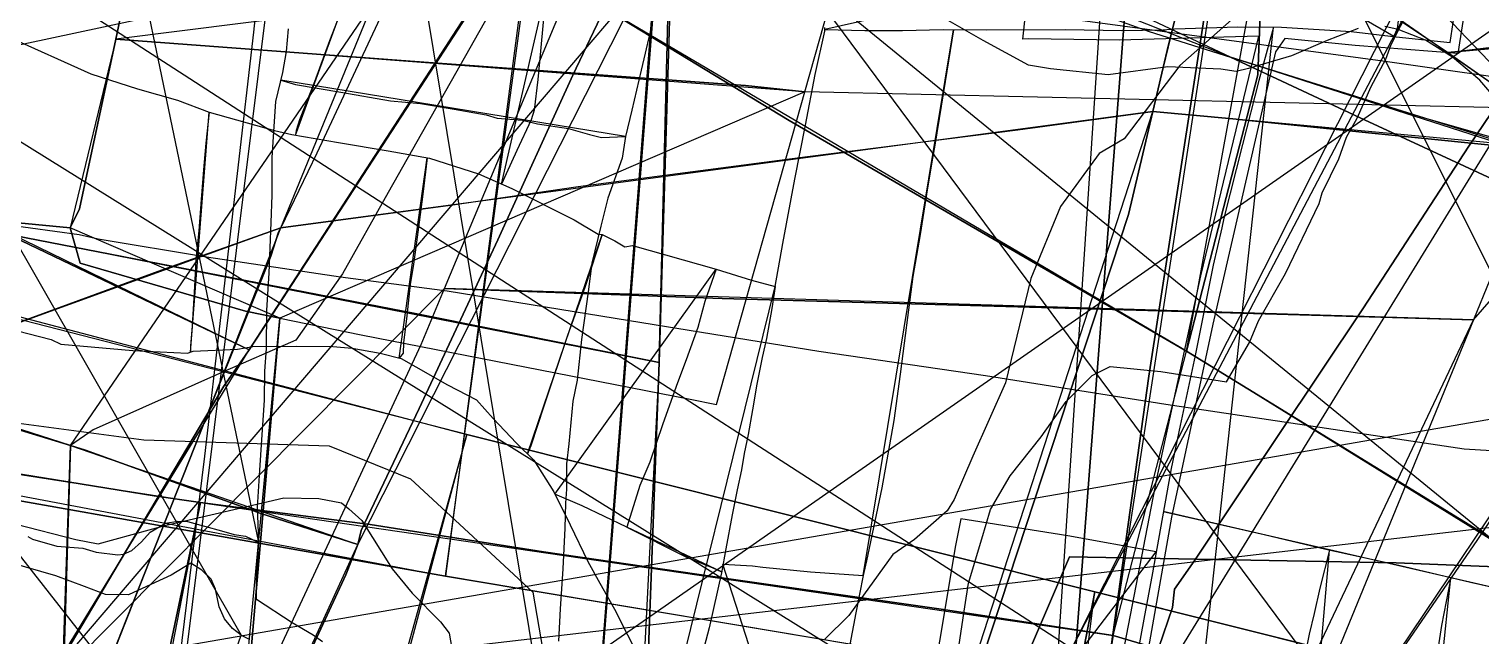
# Model space of a CAD drawing. Extents: x -6790 to 12600, y -1098 to 2171.
# Drawn here: x 294.5 to 389.1, y 329.4 to 369 of the extents above; entities that cross this region are included whole.
import ezdxf

# ---------------------------------------------------------------- set-up
doc = ezdxf.new("R2010")
doc.units = 0

msp = doc.modelspace()

# ---------------------------------------------------------------- linework, layer by layer
for points in [[(230.488, 672.093), (432.275, 268.144)], [(80.215, 153.149), (696.254, 582.599)], [(291.654, 548.335), (311.75, 543.988), (330.99, 539.686), (330.072, 536.113), (324.905, 518.004), (317.522, 492.123), (306.423, 452.814), (301.429, 434.863), (310.719, 384.163), (309.102, 368.806), (305.894, 341.149), (303.601, 322.414), (301.341, 302.998), (295.527, 254.346), (282.987, 256.267)], [(254.097, 277.969), (460.985, 520.298)], [(352.422, 259.902), (152.905, 514.687)], [(290.99, 319.109), (309.432, 325.584), (309.817, 326.487), (320.031, 348.439), (321.557, 352.096), (329.543, 371.225), (336.751, 389.212), (339.49, 395.847), (323.634, 409.592), (326.339, 433.545), (329.493, 464.004), (330.948, 476.489), (315.84, 481.476), (286.979, 491.182)], [(223.155, 478.294), (308.296, 329.474), (308.296, 329.474), (307.713, 329.916), (307.19, 330.543), (306.845, 331.337), (306.615, 332.486), (306.333, 333.144), (305.716, 333.729), (304.996, 334.178), (303.718, 333.393), (302.671, 332.912), (300.941, 332.117), (299.432, 332.126), (298.06, 332.649), (296.195, 333.361), (293.259, 334.2)], [(328.4, 321.904), (304.379, 467.244)], [(331.504, 267.921), (334.014, 305.872), (335.549, 347.26), (335.554, 347.407), (336.126, 370.602), (337.409, 413.159), (338.413, 442.404)], [(325.79, 433.76), (489.468, 262.504)], [(417.413, 429.513), (407.772, 400.864), (404.273, 391.043), (398.367, 373.729), (390.797, 355.262), (388.663, 350.056), (372.054, 350.536), (339.663, 351.451), (321.557, 352.096), (321.557, 352.096), (329.543, 371.225), (336.751, 389.212), (339.49, 395.847), (323.634, 409.592), (326.339, 433.545)], [(363.927, 431.486), (348.893, 409.964), (348.484, 409.316), (347.469, 407.712), (332.629, 384.698), (310.045, 349.994), (308.814, 348.101), (308.577, 347.738), (307.154, 345.718), (299.974, 333.632), (290.15, 317.092)], [(334.257, 272.999), (414.154, 430.664)], [(417.413, 429.513), (407.772, 400.864), (404.273, 391.043), (398.367, 373.729), (390.797, 355.262), (388.663, 350.056), (384.637, 340.235), (372.751, 311.238), (370.409, 305.895), (361.259, 292.26), (359.891, 290.222), (351.521, 277.749), (350.328, 276.37), (320.63, 245.819)], [(366.034, 428.443), (354.672, 411.98), (354.672, 411.98), (351.915, 407.939), (350.484, 405.67), (344.616, 394.711), (343.125, 392.121), (341.971, 389.586), (340.12, 386.031), (337.951, 382.035), (334.194, 375.112), (333.523, 373.606), (329.919, 366.021), (325.027, 355.261), (319.887, 344.26), (316.111, 336.313), (315.904, 335.403), (309.563, 337.427), (298.131, 341.546), (297.165, 341.855), (288.282, 344.692)], [(301.86, 265.299), (301.578, 279.549), (301.225, 302.804), (301.559, 304.072), (304.558, 310.582), (304.558, 310.582), (315.106, 333.407), (315.904, 335.403), (316.111, 336.313), (319.887, 344.26), (325.027, 355.261), (329.919, 366.021), (333.523, 373.606), (334.194, 375.112), (337.951, 382.035), (340.12, 386.031), (341.971, 389.586), (343.125, 392.121), (344.616, 394.711), (350.484, 405.67), (351.915, 407.939), (354.672, 411.98), (366.034, 428.443)], [(294.382, 335.908), (294.669, 335.745), (296.265, 335.294), (297.953, 335.166), (298.836, 334.899), (300.25, 334.727), (300.612, 334.771), (301.165, 335.007), (301.795, 335.578), (302.348, 336.195), (303.353, 336.786), (304.163, 336.926), (304.78, 336.901), (306.999, 336.285), (307.823, 336.055), (308.572, 335.94), (309.432, 335.536), (290.898, 424.61)], [(429.178, 422.451), (425.823, 407.503), (416.171, 357.766), (408.986, 321.033), (403.584, 322.374), (363.964, 332.316), (323.004, 342.564), (288.738, 351.368)], [(307.361, 422.929), (440.919, 243.017)], [(443.374, 423.155), (428.694, 406.947), (424.399, 402.035), (418.698, 395.754), (415.793, 392.553), (403.312, 378.49), (393.339, 367.291), (392.488, 366.336), (389.808, 363.535), (388.352, 361.38), (381.446, 350.759), (370.491, 334.379), (369.15, 332.483), (369.022, 331.291), (366.352, 323.458), (366.302, 323.306), (363.703, 315.457), (357.233, 297.152), (351.406, 280.935), (350.563, 278.186), (349.275, 274.427), (349.16, 274.092), (348.726, 264.149)], [(393.692, 357.475), (381.542, 363.108), (372.82, 367.192), (366.334, 370.229), (363.14, 371.562), (360.343, 372.125), (358.607, 372.474), (351.222, 374.049), (340.483, 376.339), (315.995, 381.809), (308.036, 383.558), (308.597, 386.347), (308.211, 388.191), (309.069, 392.52), (309.583, 397.834), (310.183, 403.706), (311.469, 421.837)], [(396.278, 360.785), (382.035, 362.229), (372.956, 363.164), (367.743, 363.65), (367.743, 363.65), (368.683, 367.628), (374.846, 392.491), (378.719, 407.528), (379.149, 410.782), (379.498, 410.817), (391.687, 408.348)], [(396.278, 360.785), (382.035, 362.229), (372.956, 363.164), (367.743, 363.65), (367.743, 363.65), (368.683, 367.628), (374.846, 392.491), (378.719, 407.528), (379.149, 410.782), (379.498, 410.817), (391.687, 408.348)], [(392.185, 390.451), (381.296, 394.343), (374.04, 395.89), (364.339, 397.931), (360.023, 398.918), (353.104, 399.757), (350.064, 400.007), (349.453, 399.154), (345.221, 394.575), (344.829, 394.6), (333.924, 394.663), (306.103, 395.317), (303.867, 385.594), (300.577, 370.533), (300.113, 368.36), (300.113, 368.36), (297.75, 357.287), (297.141, 356.051), (270.409, 358.615)], [(502.197, 393.775), (300.113, 368.36), (300.113, 368.36), (300.577, 370.533), (303.867, 385.594), (306.103, 395.317), (333.924, 394.663), (344.829, 394.6), (345.221, 394.575), (349.453, 399.154), (350.064, 400.007), (353.104, 399.757), (360.023, 398.918), (364.339, 397.931), (374.04, 395.89), (381.296, 394.343), (392.185, 390.451)], [(392.185, 390.451), (381.296, 394.343), (374.04, 395.89), (364.339, 397.931), (360.023, 398.918), (353.104, 399.757), (350.064, 400.007), (349.453, 399.154), (345.221, 394.575), (344.829, 394.6), (333.924, 394.663), (306.103, 395.317), (303.867, 385.594), (300.577, 370.533), (300.113, 368.36), (300.113, 368.36), (319.311, 366.925), (341.172, 365.339), (345.048, 364.921), (346.963, 371.707), (352.08, 371.084), (364.308, 369.416), (382.75, 366.951), (393.723, 365.376)], [(440.824, 277.962), (261.51, 393.847)], [(290.129, 376.344), (302.178, 378.998), (312.157, 380.59), (323.562, 382.986), (336.786, 385.845), (353.082, 388.022), (366.14, 389.667), (382.648, 391.1), (410.037, 386.907), (431.588, 384.147), (458.552, 380.325), (493.426, 375.176), (519.488, 369.072), (533.979, 366.153), (545.126, 360.685), (559.298, 356.173), (85.187, 301.129)], [(290.129, 376.344), (302.178, 378.998), (312.157, 380.59), (323.562, 382.986), (336.786, 385.845), (353.082, 388.022), (366.14, 389.667), (382.648, 391.1), (410.037, 386.907), (431.588, 384.147), (458.552, 380.325), (493.426, 375.176), (519.488, 369.072), (533.979, 366.153), (545.126, 360.685), (559.298, 356.173), (85.187, 301.129)], [(436.535, 272.852), (257.448, 384.363)], [(288.367, 340.876), (302.604, 338.565), (305.633, 338.146), (305.633, 338.146), (306.121, 338.079), (316.706, 336.705), (328.01, 334.91), (340.249, 333.132), (353.935, 331.168), (365.148, 329.466), (369.943, 348.002), (344.036, 363.045), (331.348, 370.75), (330.174, 370.907), (309.632, 373.258), (288.047, 376.059)], [(388.926, 375.629), (387.626, 367.426), (380.938, 367.956), (376.346, 368.394), (375.736, 367.533), (371.667, 349.76), (368.967, 337.174), (365.603, 318.085), (363.84, 309.31), (363.684, 308.229), (362.179, 309.498), (363.437, 316.739), (365.926, 328.873), (368.013, 339.683), (370.879, 352.921), (374.667, 368.549), (365.539, 368.291), (359.632, 368.372), (359.256, 368.353), (359.751, 372.746)], [(477.862, 269.752), (476.734, 273.591), (475.233, 277.584), (474.966, 277.783), (432.007, 309.596), (429.822, 311.214), (369.943, 348.002), (374.588, 366.034), (374.958, 375.543), (379.736, 372.502), (386.968, 367.479), (426.764, 339.839), (461.957, 314.974), (496.294, 291.089), (497.452, 290.13), (497.792, 289.849), (499.866, 285.837), (506.739, 271.556), (507.451, 269.023)], [(308.735, 326.292), (310.818, 350.153), (316.119, 349.075), (337.562, 344.87), (339.294, 344.53), (345.048, 364.921), (346.963, 371.707)], [(335.162, 370.314), (334.96, 368.835), (334.38, 366.338), (333.764, 363.736), (333.349, 362.002), (333.128, 360.606), (332.211, 357.978), (331.735, 356.16), (331.164, 353.754), (330.915, 351.888), (330.482, 348.763), (330.197, 346.109), (329.911, 344.753), (329.662, 341.972), (329.505, 340.662), (329.496, 338.997), (329.449, 338.098), (329.394, 336.47), (329.257, 333.807), (329.091, 331.191), (328.98, 329.09)], [(355.038, 328.428), (355.479, 331.33), (355.712, 332.866), (356.587, 335.761), (357.165, 337.671), (358.432, 339.881), (360.466, 342.424), (362.087, 344.733), (363.79, 346.422), (364.972, 347.013), (368.262, 346.673), (372.541, 346.011), (374.057, 348.565), (374.625, 349.987), (376.398, 353.082), (378.59, 357.643), (378.779, 358.34), (379.878, 360.549), (380.375, 361.97), (381.073, 363.21), (381.985, 365.271), (382.942, 367.059), (383.285, 368.004), (384.479, 370.366)], [(384.628, 370.792), (356.265, 316.844)], [(373.432, 370.131), (369.508, 366.64), (365.867, 361.855), (364.24, 360.897), (361.712, 357.441), (359.792, 352.752), (358.144, 345.952), (356.016, 341.168), (354.791, 338.338), (354.324, 337.599), (352.198, 335.72), (350.786, 334.735), (347.91, 330.763), (346.356, 329.227)], [(381.144, 369.054), (379.114, 368.275), (376.782, 367.262), (373.992, 366.44), (373.179, 366.246), (372.172, 366.394), (368.713, 366.56), (364.824, 366.043), (361.074, 366.424), (359.64, 366.661), (356.679, 368.275), (353.324, 370.181)], [(364.308, 369.416), (382.75, 366.951), (393.723, 365.376)], [(293.079, 368.539), (298.487, 366.091), (301.522, 365.115), (304.139, 364.372), (306.201, 363.603), (310.47, 362.408), (311.582, 362.133), (314.645, 361.613), (317.869, 361.075), (320.576, 360.589), (323.772, 359.572), (325.942, 358.608), (330.005, 356.573), (331.567, 355.636), (331.837, 355.619), (332.657, 355.203), (333.316, 354.822), (333.807, 354.893), (339.266, 353.365), (341.579, 352.642), (343.108, 352.233), (343.619, 355.031), (344.386, 359.227), (345.1, 362.739), (345.732, 366.055), (346.347, 368.878), (346.361, 369.119)], [(313.588, 329.052), (312.974, 329.484), (311.606, 330.29), (309.293, 331.813), (309.278, 333.052), (309.437, 335.62), (309.346, 337.814), (309.482, 339.902), (309.591, 341.571), (309.803, 344.802), (309.831, 346.693), (309.937, 348.179), (309.967, 350.676), (310.111, 353.105), (310.244, 356.406), (310.315, 358.182), (310.312, 360.64), (310.449, 362.666), (310.558, 364.289), (310.995, 366.183), (311.239, 367.553), (311.375, 369.036)], [(365.655, 278.066), (375.613, 369.145)], [(375.613, 369.145), (374.65, 365.659), (373.589, 361.488), (372.366, 356.678), (372.241, 356.058), (371.67, 353.628), (370.507, 347.732), (369.518, 343.162), (368.944, 340.347), (368.365, 337.207), (367.672, 333.302), (367.193, 330.766), (366.644, 327.681)], [(391.365, 362.988), (389.073, 365.681), (387.28, 367.19), (385.533, 368.299), (383.74, 368.983), (382.866, 369.195)], [(395.008, 316.198), (384.067, 308.182), (372.624, 299.917), (369.585, 297.394), (361.737, 289.229), (354.804, 281.919), (345.997, 272.968), (340.353, 276.615), (339.18, 277.725), (339.941, 279.184), (348.614, 304.641), (356.127, 326.455), (366.152, 356.923), (367.743, 363.65), (372.956, 363.164), (382.035, 362.229), (396.278, 360.785)], [(395.008, 316.198), (384.067, 308.182), (372.624, 299.917), (369.585, 297.394), (361.737, 289.229), (354.804, 281.919), (345.997, 272.968), (340.353, 276.615), (339.18, 277.725), (339.941, 279.184), (348.614, 304.641), (356.127, 326.455), (366.152, 356.923), (367.743, 363.65), (372.956, 363.164), (382.035, 362.229), (396.278, 360.785)], [(400.759, 317.709), (386.899, 320.109), (385.141, 320.366), (384.589, 320.173), (378.904, 321.141), (375.849, 321.662), (366.302, 323.306), (366.352, 323.458), (369.022, 331.291), (369.15, 332.483), (370.491, 334.379), (381.446, 350.759), (388.352, 361.38), (389.808, 363.535)], [(292.965, 356.263), (297.731, 355.61), (298.966, 355.339), (306.017, 354.171), (310.975, 353.431), (314.762, 352.861), (321.715, 351.952), (333.607, 350.016), (345.962, 348.005), (356.826, 346.415), (368.585, 344.54), (378.208, 343.112), (388.055, 341.635), (389.831, 341.535)], [(292.965, 356.263), (297.731, 355.61), (298.966, 355.339), (306.017, 354.171), (310.975, 353.431), (314.762, 352.861), (321.715, 351.952), (333.607, 350.016), (345.962, 348.005), (356.826, 346.415), (368.585, 344.54), (378.208, 343.112), (388.055, 341.635), (389.831, 341.535)], [(293.497, 311.832), (297.386, 321.759), (297.485, 322.014), (300.475, 329.7), (306.361, 344.546), (310.233, 354.197), (310.728, 355.769), (310.865, 356.05), (303.092, 353.288), (294.024, 349.973)], [(293.497, 311.832), (297.386, 321.759), (297.485, 322.014), (300.475, 329.7), (306.361, 344.546), (310.233, 354.197), (310.728, 355.769), (310.865, 356.05), (303.092, 353.288), (294.024, 349.973)], [(290.794, 226.359), (297.733, 251.195), (308.328, 289.461), (317.501, 321.974), (323.004, 342.564), (288.738, 351.368)], [(291.8, 343.571), (301.942, 342.22), (314.034, 341.832), (319.334, 339.672), (325.466, 334.005), (327.305, 332.279), (328.46, 325.558), (327.444, 314.106), (324.536, 302.02), (323.791, 298.927), (322.84, 294.15), (322.602, 287.855), (323.602, 285.497), (333.887, 278.345), (344.892, 270.596), (354.564, 264.062), (355.612, 263.115), (216.079, 349.947)], [(292.938, 349.538), (295.891, 348.774), (296.518, 348.467), (301.231, 348.057), (304.798, 347.877), (305.157, 348.018), (308.041, 348.135), (309.048, 348.312), (311.914, 348.335), (314.258, 348.32), (315.522, 348.197), (317.356, 347.886), (318.726, 347.522), (321.754, 345.821), (323.629, 344.837), (324.712, 343.615), (326.242, 342), (327.385, 340.907), (328.671, 338.839), (329.749, 336.675), (330.891, 334.297), (331.681, 332.865), (332.625, 331.178), (334.333, 327.838)], [(288.282, 344.692), (297.165, 341.855), (298.131, 341.546), (309.563, 337.427), (315.904, 335.403), (315.106, 333.407), (304.558, 310.582), (304.558, 310.582), (301.559, 304.072), (301.225, 302.804), (301.578, 279.549), (301.86, 265.299), (300.07, 265.404), (293.329, 266.02)], [(282.168, 309.189), (299.395, 306.768), (300.862, 314.435), (302.299, 321.02), (302.059, 321.249), (302.174, 321.638), (302.544, 323.512), (305.633, 338.146), (305.633, 338.146), (302.604, 338.565), (288.367, 340.876)], [(293.613, 336.73), (297.507, 335.714), (298.955, 335.444), (303.386, 336.658), (308.662, 337.882), (311.072, 338.441), (313.359, 338.394), (314.827, 338.112), (315.313, 337.727), (316.159, 336.964), (318.129, 333.819), (319.436, 332.23), (321.277, 330.341), (321.863, 329.609), (322.333, 326.855)], [(412.84, 293.52), (379.094, 301.801), (373.018, 303.271), (358.618, 306.959), (344.374, 310.577), (334.976, 312.937), (324.66, 315.509), (312.084, 318.612), (305.147, 320.259), (302.299, 321.02), (302.059, 321.249), (302.174, 321.638), (302.544, 323.512), (305.633, 338.146), (305.633, 338.146), (306.121, 338.079), (316.706, 336.705), (328.01, 334.91), (340.249, 333.132), (353.935, 331.168), (365.148, 329.466), (378.831, 325.413), (398.02, 319.728)], [(390.647, 333.907), (383.625, 334.194), (362.313, 334.584), (357.263, 322.82), (334.815, 323.312), (334.667, 322.625), (333.279, 312.721), (333.204, 311.708), (332.594, 306.853), (331.913, 301.874), (331.32, 297.655), (331.205, 297.045), (332.656, 290.695), (333.496, 286.789), (338.46, 286.583), (358.657, 285.493), (423.562, 282.207)], [(390.647, 333.907), (383.625, 334.194), (362.313, 334.584), (357.263, 322.82)], [(374.28, 277.044), (379.266, 335.029), (379.266, 335.029), (378.63, 332.549), (378.27, 330.905), (377.938, 329.537), (377.591, 327.814)], [(307.814, 328.104), (308.296, 329.474), (308.769, 329.244)]]:
    msp.add_lwpolyline(points)
for points in [[(512.136, 280.615), (448.563, 287.803), (344.256, 372.979), (267.002, 377.504), (237.609, 399.76), (235.722, 401.947), (199.06, 461.44), (175.363, 499.307), (159.143, 525.878), (153.972, 622.113), (242.746, 662.943), (450.741, 620.082), (468.205, 616.512), (512.824, 619.789), (512.136, 280.615)], [(330.99, 539.686), (330.072, 536.113), (324.905, 518.004), (317.522, 492.123), (306.423, 452.814), (301.429, 434.863), (310.719, 384.163), (309.102, 368.806), (305.894, 341.149), (303.601, 322.414), (301.341, 302.998), (295.527, 254.346), (330.99, 539.686)], [(295.527, 254.346), (325.474, 246.499), (330.264, 307.703), (337.697, 402.668), (342.788, 469.345), (347.399, 528.45), (337.535, 538.183), (330.99, 539.686), (330.072, 536.113), (324.905, 518.004), (317.522, 492.123), (306.423, 452.814), (301.429, 434.863), (310.719, 384.163), (309.102, 368.806), (305.894, 341.149), (303.601, 322.414), (301.341, 302.998), (295.527, 254.346)], [(353.954, 238.892), (353.386, 239.154), (325.474, 246.499), (330.264, 307.703), (337.697, 402.668), (342.788, 469.345), (347.399, 528.45), (354.912, 536.397), (356.504, 535.273), (369.693, 526.693), (378.592, 520.979), (373.609, 510.357), (373.366, 509.528), (367.968, 476.811), (356.031, 401.643), (368.571, 404.377), (356.052, 242.287), (355.592, 238.063), (353.954, 238.892)], [(347.399, 528.45), (342.788, 469.345), (337.697, 402.668), (330.264, 307.703), (325.474, 246.499), (347.399, 528.45)], [(355.592, 238.063), (356.052, 242.287), (368.571, 404.377), (356.031, 401.643), (367.968, 476.811), (373.366, 509.528), (373.609, 510.357), (381.159, 511.387), (397.795, 513.466), (398.751, 513.71), (391.511, 469.141), (383.04, 415.021), (407.69, 413.307), (407.268, 412.304), (390.693, 287.5), (383.337, 231.771), (382.191, 224.755), (355.592, 238.063)], [(373.609, 510.357), (373.366, 509.528), (367.968, 476.811), (356.031, 401.643), (368.571, 404.377), (356.052, 242.287), (355.592, 238.063), (373.609, 510.357)], [(514.019, 494.129), (508.297, 492.202), (499.544, 488.426), (487.29, 483.375), (478.844, 480.012), (472.741, 477.259), (465.874, 473.925), (442.707, 461.369), (434.006, 456.761), (425.06, 452.023), (417.413, 429.513), (407.772, 400.864), (404.273, 391.043), (398.367, 373.729), (390.797, 355.262), (388.663, 350.056), (514.019, 494.129)], [(254.734, 448.175), (232.365, 462.44), (214.101, 473.89), (211.389, 446.437), (215.912, 443.507), (248.115, 423.34), (256.841, 417.731), (283.811, 400.395), (315.477, 380.388), (331.348, 370.75), (344.036, 363.045), (369.943, 348.002), (374.588, 366.034), (374.958, 375.543), (341.091, 397.098), (323.568, 408.667), (323.255, 408.902), (319.722, 411.548), (318.421, 412.523), (297.166, 424.181), (295.157, 425.282), (256.735, 446.355), (254.734, 448.175)], [(272.17, 359.763), (272.56, 379.096), (273.672, 408.306), (275.583, 445.364), (275.978, 455.084), (276.414, 465.821), (280.947, 464.298), (301.935, 456.266), (318.943, 449.5), (333.616, 443.976), (338.413, 442.404), (337.409, 413.159), (336.126, 370.602), (335.554, 347.407), (335.549, 347.26), (319.638, 350.461), (289.434, 356.343), (274.381, 359.308), (272.17, 359.763)], [(321.62, 333.341), (281.809, 340.382), (272.076, 342.696), (272.238, 343.181), (275.269, 367.113), (279.772, 401.1), (280.736, 408.297), (282.736, 423.224), (286.51, 452.1), (286.475, 452.543), (287.183, 452.514), (298.383, 452.049), (323.652, 450.63), (337.384, 450.036), (336.703, 446.857), (330.678, 402.383), (321.62, 333.341)], [(337.384, 450.036), (336.703, 446.857), (330.678, 402.383), (321.62, 333.341), (337.384, 450.036)], [(383.134, 446.654), (345.927, 449.666), (337.384, 450.036), (336.703, 446.857), (330.678, 402.383), (321.62, 333.341), (336.581, 330.826), (363.107, 326.37), (364.655, 326.091), (367.489, 346.386), (371.65, 373.467), (383.134, 446.654)], [(383.134, 446.654), (371.65, 373.467), (367.489, 346.386), (364.655, 326.091), (383.134, 446.654)], [(408.911, 318.17), (406.63, 313.323), (364.655, 326.091), (367.489, 346.386), (371.65, 373.467), (383.134, 446.654), (399.61, 445.801), (401.593, 445.467), (414.162, 444.151), (416.417, 443.822), (417.732, 443.629), (438.867, 443.144), (440.6, 442.932), (442.334, 442.721), (459.516, 441.026), (459.115, 439.213), (453.692, 414.719), (446.202, 381.408), (439.505, 351.388), (430.868, 311.449), (408.911, 318.17)], [(335.549, 347.26), (335.554, 347.407), (336.126, 370.602), (337.409, 413.159), (338.413, 442.404), (335.549, 347.26)], [(364.997, 441.02), (364.931, 440.155), (354.598, 422.019), (349.643, 413.886), (341.517, 399.925), (335.499, 389.271), (325.998, 372.741), (317.882, 358.362), (314.889, 353.058), (311.851, 348.727), (306.869, 346.543), (298.629, 342.875), (297.165, 341.855), (364.997, 441.02)], [(315.648, 426.922), (312.705, 421.968), (309.661, 417.151), (309.415, 416.693), (306.184, 410.686), (303.085, 405.45), (299.775, 399.557), (293.911, 389.169), (280.662, 364.641), (279.448, 362.394), (289.132, 357.511), (302.98, 350.886), (308.814, 348.101), (310.045, 349.994), (332.629, 384.698), (347.469, 407.712), (348.484, 409.316), (346.468, 410.519), (333.666, 416.605), (332.209, 416.851), (331.84, 418.861), (326.508, 421.425), (315.648, 426.922)], [(354.672, 411.98), (351.915, 407.939), (350.484, 405.67), (344.616, 394.711), (343.125, 392.121), (341.971, 389.586), (340.12, 386.031), (337.951, 382.035), (334.194, 375.112), (333.523, 373.606), (329.919, 366.021), (325.027, 355.261), (319.887, 344.26), (316.111, 336.313), (315.904, 335.403), (354.672, 411.98)], [(310.865, 356.05), (321.933, 357.527), (330.261, 358.74), (345.221, 360.704), (358.944, 362.448), (367.743, 363.65), (368.683, 367.628), (374.846, 392.491), (378.719, 407.528), (379.149, 410.782), (370.951, 409.981), (357.313, 408.45), (343.037, 406.804), (331.313, 405.592), (331.189, 405.58), (330.133, 401.818), (327.375, 391.704), (326.219, 388.379), (322.868, 381.578), (317.817, 370.733), (313.232, 360.922), (310.865, 356.05)], [(310.865, 356.05), (321.933, 357.527), (330.261, 358.74), (345.221, 360.704), (358.944, 362.448), (367.743, 363.65), (368.683, 367.628), (374.846, 392.491), (378.719, 407.528), (379.149, 410.782), (370.951, 409.981), (357.313, 408.45), (343.037, 406.804), (331.313, 405.592), (331.189, 405.58), (330.133, 401.818), (327.375, 391.704), (326.219, 388.379), (322.868, 381.578), (317.817, 370.733), (313.232, 360.922), (310.865, 356.05)], [(379.149, 410.782), (378.719, 407.528), (374.846, 392.491), (368.683, 367.628), (367.743, 363.65), (379.149, 410.782)], [(379.149, 410.782), (378.719, 407.528), (374.846, 392.491), (368.683, 367.628), (367.743, 363.65), (379.149, 410.782)], [(348.484, 409.316), (347.469, 407.712), (332.629, 384.698), (310.045, 349.994), (308.814, 348.101), (348.484, 409.316)], [(398.799, 368.918), (400.144, 385.279), (400.275, 387.172), (401.532, 405.347), (402.481, 406.305), (401.019, 406.421), (376.11, 405.814), (374.958, 375.543), (379.736, 372.502), (386.968, 367.479), (390.813, 367.837), (398.799, 368.918)], [(243.919, 331.763), (248.018, 342.91), (253.865, 357.511), (255.367, 361.963), (258.52, 371.19), (263.111, 386.328), (263.435, 386.435), (309.041, 399.317), (330.675, 405.528), (331.189, 405.58), (330.133, 401.818), (327.375, 391.704), (326.219, 388.379), (322.868, 381.578), (317.817, 370.733), (313.232, 360.922), (310.865, 356.05), (303.092, 353.288), (294.024, 349.973), (281.271, 345.398), (270.875, 341.551), (254.703, 335.614), (243.919, 331.763)], [(243.919, 331.763), (248.018, 342.91), (253.865, 357.511), (255.367, 361.963), (258.52, 371.19), (263.111, 386.328), (263.435, 386.435), (309.041, 399.317), (330.675, 405.528), (331.189, 405.58), (330.133, 401.818), (327.375, 391.704), (326.219, 388.379), (322.868, 381.578), (317.817, 370.733), (313.232, 360.922), (310.865, 356.05), (303.092, 353.288), (294.024, 349.973), (281.271, 345.398), (270.875, 341.551), (254.703, 335.614), (243.919, 331.763)], [(331.189, 405.58), (330.133, 401.818), (327.375, 391.704), (326.219, 388.379), (322.868, 381.578), (317.817, 370.733), (313.232, 360.922), (310.865, 356.05), (331.189, 405.58)], [(331.189, 405.58), (330.133, 401.818), (327.375, 391.704), (326.219, 388.379), (322.868, 381.578), (317.817, 370.733), (313.232, 360.922), (310.865, 356.05), (331.189, 405.58)], [(90.869, 291.694), (104.988, 298.063), (138.482, 313.191), (175.638, 326.992), (192.783, 334.476), (219.853, 344.774), (235.884, 350.453), (247.243, 354.859), (258.708, 360.061), (271.394, 363.829), (292.467, 367.704), (312.956, 372.11), (328.402, 373.702), (346.025, 377.736), (364.444, 380.815), (370.813, 382.142), (383.128, 384.106), (406.855, 379.913), (443.799, 374.233), (474.532, 369.244), (488.97, 366.855), (506.481, 363.824), (90.869, 291.694)], [(90.869, 291.694), (104.988, 298.063), (138.482, 313.191), (175.638, 326.992), (192.783, 334.476), (219.853, 344.774), (235.884, 350.453), (247.243, 354.859), (258.708, 360.061), (271.394, 363.829), (292.467, 367.704), (312.956, 372.11), (328.402, 373.702), (346.025, 377.736), (364.444, 380.815), (370.813, 382.142), (383.128, 384.106), (406.855, 379.913), (443.799, 374.233), (474.532, 369.244), (488.97, 366.855), (506.481, 363.824), (90.869, 291.694)], [(361.856, 381.067), (366.844, 381.223), (369.377, 381.091), (370.648, 380.91), (371.395, 380.821), (373.791, 380.22), (374.748, 379.908), (374.647, 378.226), (374.627, 375.493), (374.682, 375.137), (377.291, 374.744), (381.379, 374.159), (384.185, 373.061), (383.677, 369.058), (383.462, 368.525), (361.856, 381.067)], [(297.165, 341.855), (288.282, 344.692), (266.534, 351.329), (247.938, 356.922), (224.957, 363.607), (215.635, 366.474), (204.904, 369.634), (194.107, 372.924), (177.965, 377.912), (176.699, 378.564), (297.165, 341.855)], [(346.354, 368.999), (348.954, 368.92), (351.411, 368.929), (354.074, 368.984), (356.886, 368.959), (362.043, 368.991), (365.726, 368.924), (368.417, 368.959), (369.158, 369.039), (373.283, 369.157), (376.135, 369.142), (380.679, 368.85), (383.619, 368.507), (387.13, 368.151), (387.537, 370.761), (388.249, 374.77), (388.708, 378.515), (346.354, 368.999)], [(374.958, 375.543), (374.588, 366.034), (369.943, 348.002), (374.958, 375.543)], [(374.958, 375.543), (379.736, 372.502), (386.968, 367.479), (374.958, 375.543)], [(316.023, 373.551), (315.647, 372.406), (315.054, 370.845), (314.703, 369.915), (314.047, 368.257), (313.066, 365.568), (312.102, 363.106), (311.884, 362.41), (311.83, 362.091), (316.023, 373.551)], [(328.116, 371.284), (328.105, 370.635), (327.982, 369.479), (327.812, 367.577), (327.634, 365.718), (327.387, 363.732), (327.197, 363.101), (326.27, 361.091), (325.563, 359.575), (325.267, 358.908), (328.116, 371.284)], [(345.048, 364.921), (346.963, 371.707), (352.08, 371.084), (364.308, 369.416), (382.75, 366.951), (393.723, 365.376), (406.164, 363.836), (411.479, 363.12), (426.133, 363.162), (428.497, 363.013), (345.048, 364.921)], [(360.343, 372.125), (360.216, 371.49), (367.509, 368.858), (372.82, 367.192), (360.343, 372.125)], [(331.348, 370.75), (344.036, 363.045), (369.943, 348.002), (331.348, 370.75)], [(297.141, 356.051), (297.75, 357.287), (300.113, 368.36), (297.141, 356.051)], [(300.113, 368.36), (297.75, 357.287), (297.141, 356.051), (297.798, 353.738), (308.564, 350.612), (310.818, 350.153), (316.119, 349.075), (337.562, 344.87), (339.294, 344.53), (345.048, 364.921), (341.172, 365.339), (319.311, 366.925), (300.113, 368.36)], [(300.113, 368.36), (319.311, 366.925), (341.172, 365.339), (345.048, 364.921), (300.113, 368.36)], [(354.747, 368.978), (354.098, 364.925), (353.525, 361.449), (353.383, 360.606), (352.993, 358.238), (352.561, 355.609), (352.103, 352.873), (351.526, 348.535), (351.259, 346.51), (350.86, 343.477), (350.069, 339.097), (349.071, 334.332), (348.851, 333.365), (354.747, 368.978)], [(398.799, 368.918), (390.813, 367.837), (386.968, 367.479), (398.799, 368.918)], [(398.799, 368.918), (390.813, 367.837), (386.968, 367.479), (426.764, 339.839), (461.957, 314.974), (496.294, 291.089), (497.452, 290.13), (509.035, 286.574), (508.898, 295.846), (508.398, 329.588), (488.73, 336.67), (470.35, 343.31), (454.954, 348.698), (438.942, 354.356), (433.948, 356.071), (424.316, 359.379), (400.171, 367.969), (399.19, 368.354), (398.799, 368.918)], [(386.968, 367.479), (426.764, 339.839), (461.957, 314.974), (496.294, 291.089), (497.452, 290.13), (386.968, 367.479)], [(310.818, 350.153), (308.564, 350.612), (297.798, 353.738), (297.141, 356.051), (270.409, 358.615), (252.464, 360.265), (211.554, 366.995), (211.225, 367.116), (208.898, 330.91), (208.656, 321.783), (208.499, 315.891), (208.224, 314.629), (214.341, 313.296), (222.48, 311.514), (231.724, 309.54), (242.05, 307.262), (253.896, 304.649), (270.619, 300.999), (301.168, 294.212), (305.41, 293.254), (305.717, 296.835), (308.735, 326.292), (310.818, 350.153)], [(393.339, 367.291), (392.488, 366.336), (389.808, 363.535), (388.352, 361.38), (381.446, 350.759), (370.491, 334.379), (369.15, 332.483), (369.022, 331.291), (366.352, 323.458), (366.302, 323.306), (393.339, 367.291)], [(372.82, 367.192), (385.436, 363.233), (392.065, 361.344), (401.206, 358.269), (372.82, 367.192)], [(372.82, 367.192), (381.542, 363.108), (393.692, 357.475), (397.216, 356.814), (418.428, 352.521), (372.82, 367.192)], [(310.882, 365.69), (311.833, 365.407), (314.777, 364.902), (318.03, 364.344), (319.991, 364.17), (322.187, 363.79), (324.265, 363.431), (324.989, 363.202), (326.638, 363.065), (327.605, 362.847), (329.637, 362.527), (330.999, 362.132), (331.781, 361.95), (333.349, 362.002), (310.882, 365.69)], [(310.818, 350.153), (316.119, 349.075), (337.562, 344.87), (339.294, 344.53), (345.048, 364.921), (310.818, 350.153)], [(408.337, 364.892), (388.918, 335.717), (378.904, 321.141), (408.337, 364.892)], [(297.485, 322.014), (300.475, 329.7), (306.361, 344.546), (310.233, 354.197), (310.728, 355.769), (310.865, 356.05), (321.933, 357.527), (330.261, 358.74), (345.221, 360.704), (358.944, 362.448), (367.743, 363.65), (366.152, 356.923), (356.127, 326.455), (348.614, 304.641), (342.422, 306.566), (333.017, 309.947), (319.263, 314.594), (306.806, 318.753), (299.551, 321.402), (297.485, 322.014)], [(297.485, 322.014), (300.475, 329.7), (306.361, 344.546), (310.233, 354.197), (310.728, 355.769), (310.865, 356.05), (321.933, 357.527), (330.261, 358.74), (345.221, 360.704), (358.944, 362.448), (367.743, 363.65), (366.152, 356.923), (356.127, 326.455), (348.614, 304.641), (342.422, 306.566), (333.017, 309.947), (319.263, 314.594), (306.806, 318.753), (299.551, 321.402), (297.485, 322.014)], [(310.865, 356.05), (321.933, 357.527), (330.261, 358.74), (345.221, 360.704), (358.944, 362.448), (367.743, 363.65), (310.865, 356.05)], [(310.865, 356.05), (321.933, 357.527), (330.261, 358.74), (345.221, 360.704), (358.944, 362.448), (367.743, 363.65), (310.865, 356.05)], [(367.743, 363.65), (366.152, 356.923), (356.127, 326.455), (348.614, 304.641), (367.743, 363.65)], [(367.743, 363.65), (366.152, 356.923), (356.127, 326.455), (348.614, 304.641), (367.743, 363.65)], [(367.743, 363.65), (372.956, 363.164), (382.035, 362.229), (396.278, 360.785), (409.493, 359.803), (416.436, 358.994), (423.263, 358.336), (459.71, 355.212), (466.887, 354.55), (469.208, 354.222), (367.743, 363.65)], [(367.743, 363.65), (372.956, 363.164), (382.035, 362.229), (396.278, 360.785), (409.493, 359.803), (416.436, 358.994), (423.263, 358.336), (459.71, 355.212), (466.887, 354.55), (469.208, 354.222), (367.743, 363.65)], [(306.201, 363.603), (305.99, 361.57), (305.863, 360.093), (305.671, 357.908), (305.528, 355.865), (305.324, 353.956), (305.252, 352.218), (305.093, 349.664), (304.987, 348.334), (304.977, 347.947), (306.201, 363.603)], [(279.448, 362.394), (279.22, 361.972), (264.293, 336.49), (254.79, 320.269), (252.856, 321.669), (251.357, 318.532), (242.656, 302.936), (249.182, 301.415), (269.073, 296.48), (276.114, 294.613), (278.318, 298.009), (290.15, 317.092), (299.974, 333.632), (307.154, 345.718), (308.577, 347.738), (308.814, 348.101), (302.98, 350.886), (289.132, 357.511), (279.448, 362.394)], [(308.814, 348.101), (302.98, 350.886), (289.132, 357.511), (279.448, 362.394), (308.814, 348.101)], [(252.464, 360.265), (270.409, 358.615), (297.141, 356.051), (252.464, 360.265)], [(320.42, 360.617), (320.135, 358.258), (319.886, 356.424), (319.635, 354.466), (319.515, 353.533), (319.305, 352.381), (319.097, 350.302), (318.88, 348.558), (318.852, 347.874), (318.591, 347.558), (320.42, 360.617)], [(273.071, 264.492), (271.986, 297.377), (271.222, 321.432), (271.417, 323.419), (271.525, 333.221), (272.074, 355.061), (272.17, 359.763), (274.381, 359.308), (289.434, 356.343), (319.638, 350.461), (335.549, 347.26), (334.014, 305.872), (331.504, 267.921), (330.778, 253.478), (329.533, 253.595), (317.138, 254.029), (297.09, 254.652), (281.861, 255.251), (280.824, 255.433), (277.985, 255.932), (273.412, 255.947), (273.314, 257.106), (273.071, 264.492)], [(335.549, 347.26), (319.638, 350.461), (289.434, 356.343), (274.381, 359.308), (272.17, 359.763), (335.549, 347.26)], [(243.919, 331.763), (254.703, 335.614), (270.875, 341.551), (281.271, 345.398), (294.024, 349.973), (303.092, 353.288), (310.865, 356.05), (243.919, 331.763)], [(243.919, 331.763), (254.703, 335.614), (270.875, 341.551), (281.271, 345.398), (294.024, 349.973), (303.092, 353.288), (310.865, 356.05), (243.919, 331.763)], [(323.004, 342.564), (288.738, 351.368), (274.424, 354.938), (269.92, 356.553), (323.004, 342.564)], [(297.141, 356.051), (297.798, 353.738), (308.564, 350.612), (310.818, 350.153), (297.141, 356.051)], [(310.865, 356.05), (310.728, 355.769), (310.233, 354.197), (306.361, 344.546), (300.475, 329.7), (297.485, 322.014), (310.865, 356.05)], [(310.865, 356.05), (310.728, 355.769), (310.233, 354.197), (306.361, 344.546), (300.475, 329.7), (297.485, 322.014), (310.865, 356.05)], [(331.837, 355.619), (330.699, 352.156), (329.565, 349.025), (328.018, 344.423), (327.182, 341.838), (326.972, 341.302), (331.837, 355.619)], [(339.266, 353.365), (338.533, 351.245), (338.066, 349.554), (337.302, 347.45), (336.75, 345.931), (335.784, 343.272), (334.93, 340.757), (334.285, 339.254), (333.439, 336.523), (330.537, 337.913), (328.755, 338.67), (339.266, 353.365)], [(305.633, 338.146), (302.604, 338.565), (288.367, 340.876), (274.288, 343.162), (261.402, 345.197), (249.929, 346.972), (232.208, 349.753), (215.694, 352.114), (211.613, 352.751), (305.633, 338.146)], [(287.99, 318.311), (288.093, 318.319), (290.99, 319.109), (309.432, 325.584), (309.817, 326.487), (320.031, 348.439), (321.557, 352.096), (287.99, 318.311)], [(289.56, 283.311), (288.688, 309.857), (287.99, 318.311), (288.093, 318.319), (290.99, 319.109), (309.432, 325.584), (309.817, 326.487), (320.031, 348.439), (321.557, 352.096), (339.663, 351.451), (372.054, 350.536), (388.663, 350.056), (384.637, 340.235), (372.751, 311.238), (370.409, 305.895), (361.259, 292.26), (334.1, 288.747), (290.873, 283.244), (289.56, 283.311)], [(321.557, 352.096), (339.663, 351.451), (372.054, 350.536), (388.663, 350.056), (321.557, 352.096)], [(343.108, 352.233), (342.887, 350.796), (342.548, 348.826), (342.265, 347.598), (341.917, 345.863), (341.627, 344.172), (341.353, 342.57), (341.102, 341.339), (340.915, 340.271), (340.644, 338.954), (340.317, 337.342), (339.894, 335.116), (339.605, 333.541), (338.805, 329.969), (338.07, 327.155), (337.5, 324.692), (336.982, 322.468), (336.49, 320.623), (336.348, 320.048), (335.276, 320.389), (343.108, 352.233)], [(310.818, 350.153), (308.735, 326.292), (305.717, 296.835), (305.41, 293.254), (310.818, 350.153)], [(388.663, 350.056), (384.637, 340.235), (372.751, 311.238), (370.409, 305.895), (361.259, 292.26), (388.663, 350.056)], [(308.814, 348.101), (308.577, 347.738), (307.154, 345.718), (299.974, 333.632), (290.15, 317.092), (278.318, 298.009), (276.114, 294.613), (308.814, 348.101)], [(365.148, 329.466), (369.943, 348.002), (429.822, 311.214), (432.007, 309.596), (429.829, 310.028), (419.267, 313.376), (398.02, 319.728), (378.831, 325.413), (365.148, 329.466)], [(369.943, 348.002), (429.822, 311.214), (432.007, 309.596), (369.943, 348.002)], [(330.778, 253.478), (331.504, 267.921), (334.014, 305.872), (335.549, 347.26), (330.778, 253.478)], [(272.076, 342.696), (281.809, 340.382), (321.62, 333.341), (336.581, 330.826), (363.107, 326.37), (364.655, 326.091), (356.952, 274.897), (313.497, 283.312), (264.718, 292.906), (268.655, 319.716), (271.914, 342.21), (272.076, 342.696)], [(321.62, 333.341), (281.809, 340.382), (272.076, 342.696), (321.62, 333.341)], [(282.38, 196.696), (290.794, 226.359), (297.733, 251.195), (308.328, 289.461), (317.501, 321.974), (323.004, 342.564), (282.38, 196.696)], [(333.351, 88.638), (293.18, 88.151), (300.016, 127.561), (310.248, 189.301), (282.38, 196.696), (290.794, 226.359), (297.733, 251.195), (308.328, 289.461), (317.501, 321.974), (323.004, 342.564), (363.964, 332.316), (345.194, 235.613), (334.869, 183.191), (347.66, 179.986), (336.147, 107.174), (333.351, 88.638)], [(297.165, 341.855), (296.617, 324.057), (295.827, 302.412), (295.178, 282.668), (294.984, 278.58), (297.165, 341.855)], [(315.904, 335.403), (309.563, 337.427), (298.131, 341.546), (297.165, 341.855), (315.904, 335.403)], [(305.633, 338.146), (302.544, 323.512), (302.174, 321.638), (302.059, 321.249), (302.299, 321.02), (305.633, 338.146)], [(365.148, 329.466), (353.935, 331.168), (340.249, 333.132), (328.01, 334.91), (316.706, 336.705), (306.121, 338.079), (305.633, 338.146), (365.148, 329.466)], [(368.428, 337.545), (374.996, 336.041), (379.021, 335.082), (383.798, 334.047), (388.462, 332.932), (394.529, 331.574), (396.801, 331.007), (368.428, 337.545)], [(333.439, 336.523), (337.286, 334.599), (339.048, 333.87), (339.618, 333.614), (333.439, 336.523)], [(367.959, 334.915), (362.196, 335.965), (356.041, 336.947), (355.215, 337.081), (354.848, 335.213), (354.04, 330.382), (353.415, 326.658), (352.942, 323.513), (352.344, 319.729), (351.801, 315.894), (351.552, 313.767), (351.403, 313.224), (367.959, 334.915)], [(315.904, 335.403), (315.106, 333.407), (304.558, 310.582), (315.904, 335.403)], [(333.496, 286.789), (332.656, 290.695), (331.205, 297.045), (331.32, 297.655), (331.913, 301.874), (332.594, 306.853), (333.204, 311.708), (333.279, 312.721), (334.667, 322.625), (334.815, 323.312), (357.263, 322.82), (362.313, 334.584), (383.625, 334.194), (390.647, 333.907), (391.629, 333.896), (400.013, 334.452), (401.575, 331.258), (415.481, 327.296), (427.021, 324.009), (333.496, 286.789)], [(321.62, 333.341), (336.581, 330.826), (363.107, 326.37), (364.655, 326.091), (321.62, 333.341)], [(339.71, 334.116), (341.636, 334.003), (342.309, 333.907), (345.422, 333.614), (348.851, 333.365), (348.372, 330.938), (347.992, 328.867), (347.523, 326.505), (347.057, 324.101), (346.592, 321.947), (346.106, 319.765), (345.529, 316.921), (345.45, 316.316), (339.71, 334.116)], [(387.18, 333.238), (386.58, 330.118), (385.969, 326.161), (385.096, 320.511), (384.167, 315.427), (383.842, 314.212), (383.403, 311.73), (383.033, 308.755), (382.523, 305.119), (382.367, 304.573), (382.216, 303.267), (385.214, 302.337), (385.514, 302.262), (385.31, 300.896), (384.982, 298.692), (384.51, 296.216), (384.158, 293.744), (383.604, 290.514), (382.988, 285.966), (382.119, 280.603), (381.493, 276.61), (381.133, 275.045), (387.18, 333.238)], [(363.964, 332.316), (345.194, 235.613), (334.869, 183.191), (347.66, 179.986), (336.147, 107.174), (333.351, 88.638), (363.964, 332.316)], [(375.999, 78.896), (333.351, 88.638), (336.147, 107.174), (347.66, 179.986), (334.869, 183.191), (345.194, 235.613), (363.964, 332.316), (403.584, 322.374), (408.986, 321.033), (396.382, 241.494), (391.036, 204.388), (390.245, 196.751), (386.977, 168.265), (384.623, 146.168), (381.011, 126.627), (379.669, 118.336), (374.268, 97.316), (374.68, 94.22), (375.999, 78.896)], [(363.964, 332.316), (403.584, 322.374), (408.986, 321.033), (363.964, 332.316)], [(365.148, 329.466), (378.831, 325.413), (398.02, 319.728), (419.267, 313.376), (429.829, 310.028), (432.007, 309.596), (365.148, 329.466)]]:
    msp.add_lwpolyline(points, close=True)

doc.saveas('drawing.dxf')
